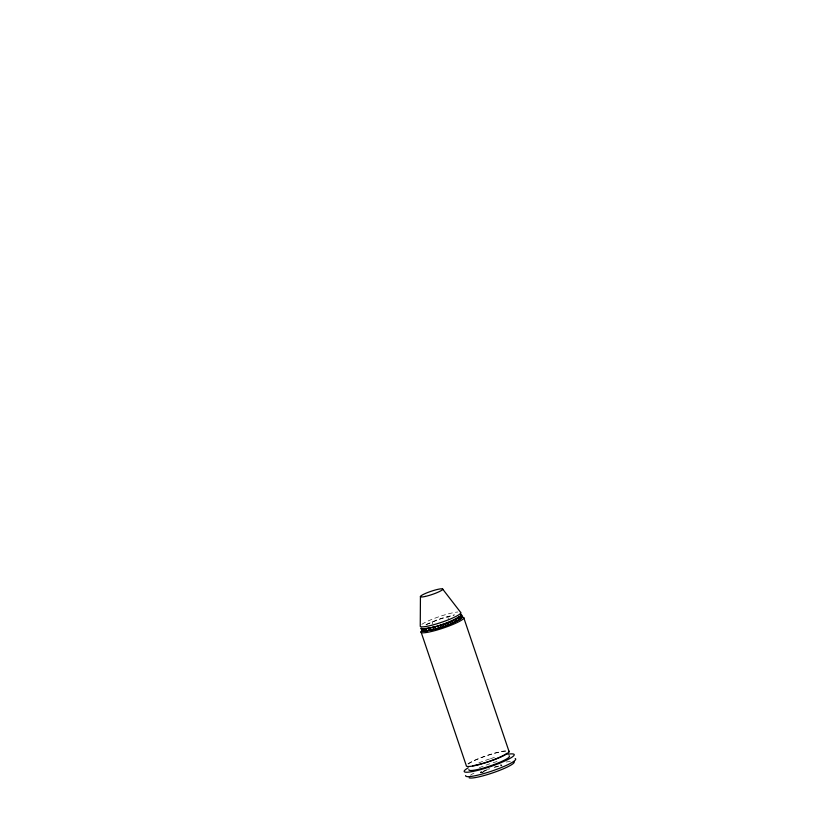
<?xml version="1.0" encoding="UTF-8"?>
<svg xmlns="http://www.w3.org/2000/svg" width="819" height="819" viewBox="0 0 819 819"><rect width="100%" height="100%" fill="white"/><g stroke="black" fill="none" stroke-linecap="round" stroke-linejoin="round"><path stroke-width="0.61" stroke-dasharray="4.09 3.07" d="M426.423 624.528L437.121 619.85L454.432 614.854M426.003 624.61L442.414 618.038L454.074 615.038M481.214 772.163L482.678 772.87M501.658 765.161L502.037 766.267M447.635 616.461L448.382 618.673M432.104 621.795L432.852 623.996M421.857 624.334A21.448 3.061 -18.7 0 1 439.004 616.717A21.448 3.061 -18.7 0 1 457.831 611.998M482.934 772.061A9.429 1.341 -18.7 0 1 489.588 768.908M494.205 767.423A9.429 1.341 -18.7 0 1 499.406 766.41M470.454 775.204A24.048 3.43 -18.7 0 1 474.119 773.064M506.265 762.028A24.048 3.43 -18.7 0 1 510.79 761.373M479.35 767.679A26.403 3.767 -18.7 0 1 492.035 763.062M493.12 762.724A26.403 3.767 -18.7 0 1 498.454 761.127M468.355 764.035A21.448 3.061 -18.7 0 1 486.128 755.937A21.448 3.061 -18.7 0 1 505.835 751.177M467.946 763.83A22.625 3.225 -18.7 0 1 486.977 755.476A22.625 3.225 -18.7 0 1 506.828 750.767M486.629 769.778A11.2 1.597 -18.7 0 0 480.825 773.105L480.456 772A11.2 1.597 -18.7 0 0 483.159 772.317M487.469 769.44A11.2 1.597 -18.7 0 1 489.24 768.765M494.727 766.994A11.2 1.597 -18.7 0 1 499.334 765.949M501.443 764.803A11.2 1.597 -18.7 0 1 501.146 765.765M500.03 764.895A10.606 1.515 -18.7 0 1 500.614 765.919M482.084 772.276A10.606 1.515 -18.7 0 1 481.49 771.252M478.839 762.868A26.403 3.767 -18.7 0 1 489.455 758.998M490.54 758.65A26.403 3.767 -18.7 0 1 495.925 757.002"/><path stroke-width="1.23" d="M420.434 596.488L420.249 625.962A21.448 3.061 -18.7 0 0 442.127 622.112A21.448 3.061 -18.7 0 0 460.473 612.162L442.526 588.912M461.22 614.373L462.377 617.291L461.609 617.127L461.22 614.373L462.377 617.291C450.982 625.47 436.138 630.2 422.154 631.08L421.765 628.327M461.609 617.127L461.967 616.584M461.629 615.079L460.585 615.816L461.394 618.437C450.041 625.132 436.967 629.422 423.925 631.295L422.154 631.08L420.997 628.163L421.406 628.869C435.391 627.989 450.235 623.259 461.629 615.079L460.862 614.915M421.406 628.869L423.177 629.084C436.22 627.211 449.293 622.921 460.647 616.226L460.585 615.816M461.332 618.028L462.377 617.291M421.754 630.374L422.512 630.538M463.861 618.028L509.121 751.729M460.647 616.226L461.394 618.437M458.998 617.116L459.746 619.328M458.353 617.741L459.101 619.952M456.203 618.724L456.951 620.925M454.903 619.533L455.651 621.734M452.395 620.526L453.142 622.737M450.522 621.457L451.269 623.668M447.829 622.399L448.577 624.61M445.516 623.392L446.263 625.603M442.823 624.221L443.57 626.433M440.212 625.204L440.96 627.415M437.704 625.87L438.452 628.081M434.991 626.781L435.749 628.992M432.841 627.231L433.589 629.442M430.21 627.999L430.958 630.21M428.552 628.204L429.299 630.415M426.177 628.787L426.924 630.999M425.133 628.736L425.88 630.937M423.177 629.084L423.925 631.295M422.819 628.777L423.566 630.988M421.007 631.838L466.267 765.54A22.625 3.225 -18.7 0 0 489.342 761.486A22.625 3.225 -18.7 0 0 508.691 750.992M513.738 761.557A24.048 3.43 -18.7 0 1 496.14 771.672A24.048 3.43 -18.7 0 1 469.123 777.815M515.182 758.558A26.403 3.767 -18.7 0 1 492.608 770.802A26.403 3.767 -18.7 0 1 465.683 775.532M463.431 617.291A22.625 3.225 -18.7 0 1 441.277 628.716A22.625 3.225 -18.7 0 1 422.041 630.63M507.022 753.245A21.448 3.061 -18.7 0 1 482.391 763.503M481.377 763.789A21.448 3.061 -18.7 0 1 472.553 765.796M509.09 755.804A21.448 3.061 -18.7 0 1 490.745 765.755A21.448 3.061 -18.7 0 1 468.877 769.604M507.821 754.238A26.403 3.767 -18.7 0 1 507.473 759.725A26.403 3.767 -18.7 0 1 473.74 771.293A26.403 3.767 -18.7 0 1 468.212 767.833M425.491 596.396A11.783 1.679 -18.7 0 0 442.751 589.301A11.783 1.679 -18.7 0 0 426.535 592.987A11.783 1.679 -18.7 0 0 425.491 596.396"/></g></svg>
